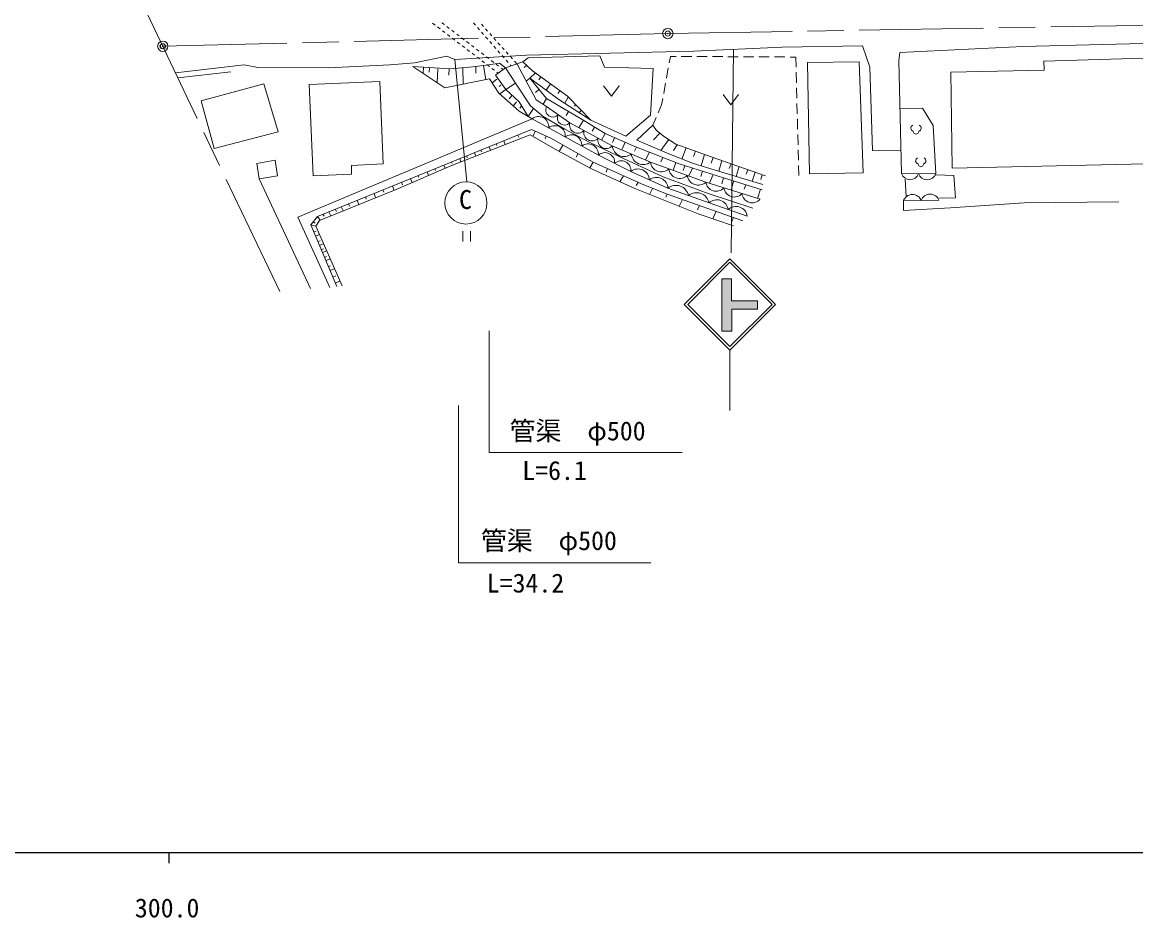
# Model space of a CAD drawing. Units: millimetres, scale not verified. Extents: x 40000 to 680000, y 20000 to 380000.
# Drawn here: x 353847 to 461422, y 198715 to 285208 of the extents above; entities that cross this region are included whole.
import ezdxf
from ezdxf.enums import TextEntityAlignment as Align

# ---------------------------------------------------------------- set-up
doc = ezdxf.new("R2010")
doc.units = ezdxf.units.MM
doc.header["$LTSCALE"] = 1000
doc.header["$PDMODE"] = 32
doc.header["$PDSIZE"] = 500
doc.linetypes.add('CHAIN', pattern=[18.5, 12, -1.5, 3.5, -1.5])
for name, color, linetype, lineweight in [('M-BGD', 7, 'Continuous', 13), ('M-BMK', 2, 'CHAIN', 13), ('M-BMK-SRVR', 3, 'Continuous', 13), ('M-STR-HTXT', 7, 'Continuous', 13), ('M-STR-STRC', 7, 'Continuous', 13), ('M-TTL-BAND', 7, 'Continuous', 25)]:
    doc.layers.add(name, color=color, linetype=linetype, lineweight=lineweight)
doc.layers.add('M-OTRS', color=6, linetype='Continuous')
doc.styles.add('ＭＳ ゴシック', font='')
doc.styles.get('ＭＳ ゴシック').set_extended_font_data('MS Gothic')

msp = doc.modelspace()

# ---------------------------------------------------------------- hatches: boundary and pattern name
at = {"layer": 'M-STR-STRC'}
for points in [[(422391, 255383), (422391, 257488), (424889, 257488), (424889, 258311), (422356, 258311), (422356, 260433), (421442, 260433), (421442, 255383)], [(422391, 255383), (422391, 257488), (424889, 257488), (424889, 258311), (422356, 258311), (422356, 260433), (421442, 260433), (421442, 255383)], [(422391, 255383), (422391, 257488), (424889, 257488), (424889, 258311), (422356, 258311), (422356, 260433), (421442, 260433), (421442, 255383)], [(422391, 255383), (422391, 257488), (424889, 257488), (424889, 258311), (422356, 258311), (422356, 260433), (421442, 260433), (421442, 255383)], [(422391, 255383), (422391, 257488), (424889, 257488), (424889, 258311), (422356, 258311), (422356, 260433), (421442, 260433), (421442, 255383)], [(421442, 260433), (422356, 260433), (422356, 258311), (424889, 258311), (424889, 257488), (422391, 257488), (422391, 255383), (421442, 255383)]]:
    msp.add_hatch(color=256, dxfattribs=at).paths.add_polyline_path(points)

# ---------------------------------------------------------------- linework, layer by layer
at = {"layer": 'M-BGD'}
for p, q in [((393730, 284939), (393492, 285121)), ((394388, 285162), (394626, 284980)), ((397627, 284945), (397429, 285170)), ((394207, 284575), (393969, 284757)), ((394685, 284211), (394446, 284393)), ((394865, 284798), (395103, 284616)), ((395162, 283848), (394923, 284029)), ((395341, 284433), (395580, 284251)), ((395818, 284069), (396056, 283887)), ((398022, 284493), (397825, 284719)), ((398407, 284799), (398207, 285023)), ((398418, 284042), (398220, 284268)), ((398807, 284352), (398607, 284576)), ((399207, 283905), (399007, 284128)), ((395639, 283484), (395400, 283666)), ((396116, 283120), (395878, 283302)), ((396295, 283705), (396533, 283522)), ((396593, 282756), (396355, 282938)), ((396771, 283340), (397010, 283158)), ((397248, 282976), (397486, 282794)), ((398813, 283591), (398615, 283816)), ((399209, 283139), (399011, 283365)), ((399607, 283458), (399407, 283681)), ((400007, 283010), (399807, 283234)), ((397070, 282393), (396832, 282574)), ((397548, 282029), (397309, 282211)), ((397725, 282611), (397963, 282429)), ((398025, 281665), (397786, 281847)), ((398201, 282247), (398440, 282065)), ((398678, 281882), (398916, 281700)), ((399604, 282688), (399406, 282914)), ((399999, 282237), (399802, 282462)), ((400395, 281785), (400197, 282011)), ((400407, 282563), (400207, 282787)), ((400807, 282116), (400607, 282339)), ((401206, 281668), (401006, 281892)), ((416349, 281296), (416461, 281915)), ((416461, 281915), (417021, 281912)), ((417521, 281909), (418521, 281904)), ((419021, 281901), (420021, 281896)), ((420521, 281893), (421521, 281888)), ((422021, 281885), (423021, 281880)), ((423521, 281877), (424521, 281872)), ((425021, 281869), (426021, 281864)), ((426521, 281861), (427521, 281856)), ((428021, 281853), (428581, 281851)), ((428581, 281851), (428606, 280875)), ((392627, 280870), (392577, 280279)), ((393193, 280833), (393169, 280402)), ((396413, 280818), (396457, 279236)), ((397654, 280942), (397679, 280297)), ((398502, 281301), (398263, 281483)), ((398421, 281033), (398626, 279659)), ((398979, 280938), (398741, 281120)), ((398906, 281090), (399967, 281253)), ((399155, 281518), (399393, 281336)), ((399631, 281154), (399870, 280971)), ((400108, 280789), (400311, 280634)), ((400790, 281334), (400592, 281560)), ((401094, 280987), (400988, 281108)), ((401646, 281177), (401406, 281445)), ((402570, 281049), (402351, 280825)), ((416084, 279820), (416261, 280804)), ((368887, 279827), (374009, 280429)), ((394005, 280707), (393919, 279383)), ((395081, 280708), (395058, 280103)), ((399456, 280574), (399218, 280756)), ((399686, 279724), (399247, 279355)), ((399833, 280287), (399695, 280392)), ((402870, 279799), (402535, 279524)), ((403434, 280319), (402870, 279799)), ((403963, 279933), (403747, 279661)), ((428618, 280375), (428644, 279375)), ((400091, 279140), (399921, 279017)), ((400570, 278731), (399976, 278282)), ((403753, 278728), (403440, 278412)), ((404884, 279261), (404472, 278641)), ((410015, 279074), (410765, 278074)), ((410765, 278074), (411515, 279074)), ((415818, 278344), (415995, 279328)), ((428656, 278876), (428681, 277876)), ((401167, 278166), (400895, 277807)), ((404491, 277834), (404163, 277283)), ((405788, 278601), (405597, 278321)), ((406602, 277987), (406280, 277381)), ((415619, 277233), (415730, 277852)), ((421556, 278230), (422306, 277230)), ((422306, 277230), (423056, 278230)), ((401611, 277515), (401288, 277115)), ((402093, 277133), (401913, 276912)), ((403242, 276875), (402720, 276121)), ((406619, 276593), (406387, 276213)), ((407294, 277281), (407185, 277113)), ((407839, 276724), (407675, 276479)), ((415287, 276474), (415619, 277233)), ((428694, 277376), (428719, 276376)), ((409503, 272370), (403111, 275897)), ((408072, 275742), (407623, 275016)), ((414756, 275257), (415087, 276016)), ((428732, 275877), (428757, 274877)), ((403398, 274690), (403181, 274182)), ((409146, 275082), (408918, 274690)), ((410168, 274454), (409810, 273830)), ((415433, 274490), (414822, 273849)), ((428769, 274377), (428795, 273377)), ((399625, 273453), (399685, 273297)), ((400381, 273760), (400512, 273401)), ((401738, 274310), (401823, 274116)), ((404478, 274200), (404353, 273950)), ((406078, 273347), (405717, 272735)), ((411074, 274059), (410858, 273604)), ((412082, 273620), (411794, 272950)), ((416291, 273868), (415536, 272837)), ((417118, 273379), (416781, 272823)), ((396787, 272302), (396843, 272111)), ((397548, 272611), (397666, 272288)), ((398144, 272852), (398222, 272709)), ((398968, 273187), (399088, 272844)), ((407547, 272521), (407356, 272164)), ((413183, 273152), (412996, 272761)), ((414451, 272653), (414066, 271909)), ((417990, 273070), (417582, 271999)), ((418891, 272750), (418684, 272245)), ((419771, 272437), (419439, 271336)), ((428807, 272877), (428832, 271878)), ((435986, 272814), (438739, 272784)), ((394575, 271404), (394696, 271103)), ((395302, 271699), (395380, 271557)), ((396111, 272028), (396225, 271724)), ((408990, 271710), (408681, 271139)), ((415731, 272148), (415534, 271725)), ((416982, 271655), (416719, 270924)), ((417866, 271351), (417711, 270905)), ((418610, 271120), (418245, 270374)), ((420591, 272147), (420410, 271593)), ((421437, 271849), (421132, 270822)), ((422340, 271532), (422138, 271089)), ((423106, 271262), (422828, 270314)), ((428845, 271378), (428869, 270402)), ((376722, 270077), (381683, 259480)), ((391351, 270097), (391516, 269723)), ((392094, 270398), (392163, 270235)), ((392955, 270747), (393089, 270405)), ((393707, 271052), (393773, 270903)), ((410393, 271073), (410254, 270745)), ((411934, 270373), (411580, 269802)), ((419553, 270826), (419406, 270301)), ((420585, 270505), (420236, 269671)), ((421594, 270191), (421434, 269598)), ((423941, 270969), (423773, 270540)), ((424657, 270717), (424379, 269849)), ((425320, 270484), (425196, 270030)), ((438794, 270605), (442096, 270573)), ((439143, 270064), (439237, 268397)), ((442094, 270457), (443837, 270420)), ((443837, 270420), (444016, 268244)), ((388681, 269013), (388772, 268800)), ((389604, 269388), (389773, 268973)), ((390496, 269750), (390584, 269520)), ((413348, 269731), (413147, 269433)), ((414722, 269168), (414444, 268579)), ((422570, 269819), (422346, 268998)), ((423743, 269518), (423584, 269082)), ((425167, 269072), (424888, 268187)), ((386189, 268002), (386371, 267600)), ((387005, 268333), (387088, 268118)), ((387838, 268671), (387979, 268249)), ((416161, 268598), (416016, 268314)), ((417625, 268086), (417311, 267441)), ((442407, 268024), (438978, 267952)), ((442402, 268205), (444016, 268244)), ((383458, 266894), (383650, 266503)), ((384093, 267152), (384193, 266933)), ((384665, 267384), (384841, 266983)), ((385368, 267669), (385470, 267453)), ((419264, 267514), (419095, 267103)), ((420878, 266950), (420581, 266221)), ((381944, 265927), (382141, 265812)), ((382372, 266454), (382634, 266093)), ((382902, 266669), (383001, 266484)), ((422561, 266363), (422415, 265960)), ((381722, 265653), (382225, 265504)), ((382011, 264966), (382235, 265046)), ((382182, 264559), (382573, 264717)), ((396400, 265043), (396400, 264043)), ((397150, 264043), (397150, 265043)), ((382406, 264026), (382616, 264111)), ((382560, 263660), (382968, 263824)), ((382737, 263239), (382955, 263324)), ((382846, 262979), (383275, 263131)), ((383054, 262485), (383255, 262577)), ((383179, 262187), (383622, 262348)), ((383424, 261606), (383633, 261685)), ((383579, 261237), (384037, 261410)), ((383850, 260592), (384138, 260714)), ((384096, 260006), (384562, 260225))]:
    msp.add_line(p, q, dxfattribs=at)
for points in [[(402578, 282039), (418714, 282433), (427264, 282801), (435013, 282945), (435734, 280868), (435986, 272814)], [(438639, 282278), (450510, 282853), (464680, 283237), (478258, 283477)], [(368649, 280326), (375274, 281087), (376602, 280842), (383440, 280814), (389374, 281097), (391757, 281276), (394874, 281935), (395637, 281615), (402578, 282039)], [(402722, 281780), (409642, 281973), (410113, 280865)], [(438639, 282278), (438521, 281524), (438794, 270605)], [(391592, 280939), (395192, 280701), (397390, 280911), (398906, 281090)], [(391592, 280939), (394662, 278885), (399004, 279733), (399880, 278367), (401839, 276625), (403111, 275897)], [(402211, 281372), (400532, 280793), (399967, 281253)], [(404495, 277060), (403502, 277727), (401646, 281177)], [(410113, 280865), (414791, 280737), (414528, 276245), (412167, 274223), (408776, 275768), (406534, 278056), (403153, 280524), (402211, 281372), (402722, 281780)], [(408776, 275768), (405686, 277764), (402870, 279799)], [(402870, 279799), (404491, 277834), (407952, 275816), (410168, 274454), (412882, 273271), (417328, 271519), (421594, 270191), (425324, 269023)], [(400570, 278731), (401859, 277512), (402720, 276121)], [(406260, 274881), (404157, 276105), (402940, 277129), (401502, 279334)], [(404495, 277060), (406737, 275497), (410853, 273264), (414535, 271710), (419894, 269780), (425122, 268112)], [(442096, 270573), (441840, 275248), (440829, 276916), (438637, 276878)], [(383547, 259597), (380464, 266379), (403111, 275897)], [(384237, 259672), (381722, 265653), (382372, 266454), (403056, 274845), (404902, 274008), (408990, 271710), (413664, 269588), (416161, 268598), (423470, 266045)], [(384768, 259758), (382225, 265504), (382574, 266069), (389977, 269054), (395251, 271343), (402908, 274338), (405547, 272827), (408853, 271046), (413034, 269138), (419143, 266713), (422552, 265546)], [(424428, 267243), (420114, 268665), (415763, 270295), (412005, 272009), (408690, 273610), (406260, 274881)], [(425639, 270371), (420403, 272213), (416977, 273430), (415886, 274127), (415123, 274739), (414756, 275257), (413211, 273820)], [(413211, 273820), (416317, 272507), (418591, 271594), (420800, 270922), (425397, 269543)], [(423888, 266470), (420196, 267761), (416231, 269173), (412652, 270803), (409503, 272370)], [(438978, 267952), (438998, 267039), (443538, 267274), (450658, 267764), (459785, 267868)]]:
    msp.add_lwpolyline(points, dxfattribs=at)
for points in [[(399571, 280097), (400570, 278731), (401502, 279334), (400532, 280793)], [(429701, 281337), (429897, 270566), (435090, 270675), (434700, 281393)], [(443558, 280377), (452574, 280597), (452557, 281456), (464360, 281815), (464434, 279662), (462273, 279623), (462422, 271548), (443695, 271116)], [(371125, 277620), (372385, 273010), (378563, 274628), (377197, 279278)], [(381551, 279203), (381960, 270360), (385652, 270546), (385663, 271378), (388705, 271529), (388392, 279492)], [(376501, 271578), (376722, 270077), (378517, 270382), (378284, 271883)]]:
    msp.add_lwpolyline(points, close=True, dxfattribs=at)
for centre, radius, start, end in [((405107, 276742), 689, 152.52813, 317.68194), ((403720, 275111), 994, 354.45568, 127.7552), ((406227, 275960), 689, 152.52813, 317.68194), ((407522, 275307), 808, 166.41625, 316.63878), ((405318, 274229), 994, 354.45568, 127.7552), ((406916, 273348), 994, 354.45568, 127.7552), ((408894, 274563), 808, 166.41625, 316.63878), ((439995, 274991), 299, 113.44836, 257.2818), ((440195, 274683), 267, 176.52859, 3.47141), ((440396, 274991), 299, 282.7182, 66.55164), ((408514, 272466), 994, 354.45568, 127.7552), ((410266, 273819), 808, 166.41625, 316.63878), ((411980, 273366), 1132, 185.15613, 309.08487), ((410137, 271670), 944, 354.92496, 132.16196), ((413822, 272589), 1132, 185.15613, 309.08487), ((411711, 270886), 944, 354.92496, 132.16196), ((415581, 271813), 1051, 185.60198, 314.77175), ((440457, 271834), 299, 113.44836, 257.2818), ((440658, 271526), 267, 176.52859, 3.47141), ((440859, 271834), 299, 282.7182, 66.55164), ((413337, 269935), 1105, 2.73011, 128.31384), ((415126, 269121), 1105, 2.73011, 128.31384), ((417368, 271169), 1051, 185.60198, 314.77175), ((419154, 270526), 1051, 185.60198, 314.77175), ((439622, 270865), 868, 197.42027, 341.45775), ((441273, 270849), 868, 197.42027, 341.45775), ((417013, 268233), 1223, 11.009, 129.76959), ((420886, 269880), 997, 185.77055, 318.85252), ((422629, 269324), 997, 185.77055, 318.85252), ((418995, 267527), 1223, 11.009, 129.76959), ((420955, 266969), 1097, 7.66517, 133.80683), ((424371, 268768), 997, 185.77055, 318.85252), ((439842, 267658), 913, 21.24433, 161.16193), ((441557, 267694), 913, 21.24433, 161.16193), ((422801, 266324), 1097, 7.66517, 133.80683)]:
    msp.add_arc(centre, radius, start, end, dxfattribs=at)
at = {"layer": 'M-BMK'}
for p, q in [((378717, 259200), (356101, 306656)), ((416217, 284120), (516184, 285832)), ((367426, 282894), (416217, 284120))]:
    msp.add_line(p, q, dxfattribs=at)
at = {"layer": 'M-BMK-SRVR'}
for centre in [(416217, 284120), (367426, 282894)]:
    msp.add_circle(centre, 500, dxfattribs=at)
msp.add_point((416217, 284120), dxfattribs=at)
at = {"layer": 'M-OTRS'}
msp.add_point((367426, 282894), dxfattribs=at)
at = {"layer": 'M-STR-HTXT'}
for points in [[(398967, 255405), (398967, 243646), (417596, 243646)], [(395986, 248184), (395986, 233006), (414588, 233006)]]:
    msp.add_lwpolyline(points, dxfattribs=at)
at = {"layer": 'M-STR-STRC'}
for p, q in [((422321, 262954), (422558, 282598)), ((395637, 281615), (396802, 269793)), ((417803, 257961), (422215, 262374)), ((418143, 257961), (422215, 262034)), ((422215, 262374), (426628, 257961)), ((422215, 262034), (426288, 257961)), ((421442, 260433), (422356, 260433)), ((421442, 255383), (421442, 260433)), ((422356, 260433), (422356, 258311)), ((422356, 258311), (424889, 258311)), ((424889, 258311), (424889, 257488)), ((422215, 253549), (417803, 257961)), ((422215, 253888), (418143, 257961)), ((426628, 257961), (422215, 253549)), ((426288, 257961), (422215, 253888)), ((424889, 257488), (422391, 257488)), ((422391, 257488), (422391, 255383)), ((421442, 255383), (422391, 255383)), ((422215, 253549), (422215, 247699))]:
    msp.add_line(p, q, dxfattribs=at)
msp.add_circle((396710, 267759), 2036, dxfattribs=at)
at = {"layer": 'M-TTL-BAND'}
for p, q in [((40000, 205000), (579000, 205000)), ((368000, 205000), (368000, 204000))]:
    msp.add_line(p, q, dxfattribs=at)

# ---------------------------------------------------------------- texts
at = {"layer": 'M-STR-HTXT', "style": 'ＭＳ ゴシック'}
for s, p in [('管渠\u3000φ500', (400934, 244272)), ('L=6.1', (402153, 240450)), ('管渠\u3000φ500', (398158, 233675)), ('L=34.2', (398729, 229576))]:
    msp.add_text(s, height=1833, dxfattribs=at).set_placement(p, align=Align.BOTTOM_LEFT)
at = {"layer": 'M-STR-STRC', "style": 'ＭＳ ゴシック'}
msp.add_text('C', height=1833, dxfattribs=at).set_placement((396044, 266623), align=Align.BOTTOM_LEFT)
at = {"layer": 'M-TTL-BAND', "style": 'ＭＳ ゴシック'}
msp.add_text('300.0', height=1833, dxfattribs=at).set_placement((367844, 198195), align=Align.BOTTOM_CENTER)

doc.saveas('drawing.dxf')
